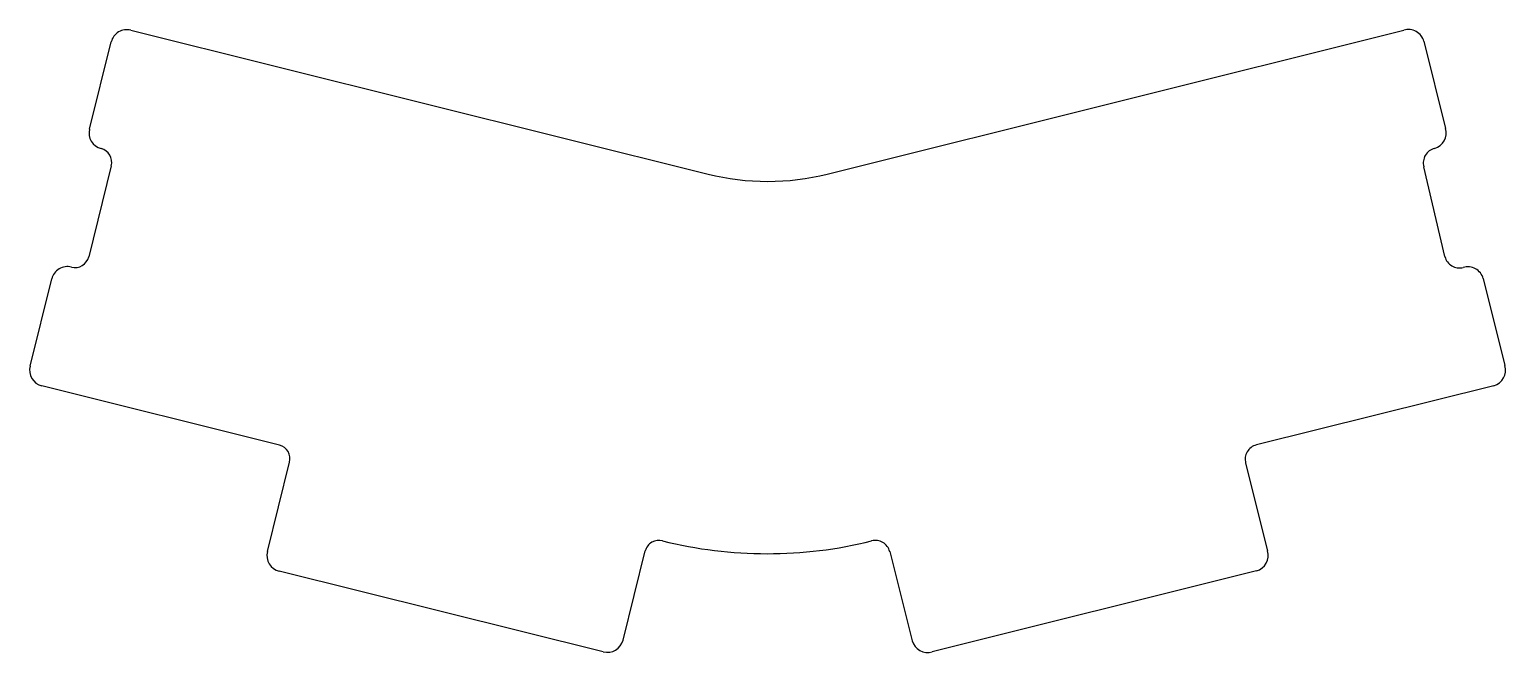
# Model space of a CAD drawing. Extents: x 20 to 250, y -116 to -19.
import ezdxf

# ---------------------------------------------------------------- set-up
doc = ezdxf.new("R2010")
doc.units = 0
doc.layers.add('BLACK', color=7, linetype='CONTINUOUS')

msp = doc.modelspace()

# ---------------------------------------------------------------- linework, layer by layer
at = {"layer": 'BLACK', "linetype": 'CONTINUOUS'}
for p, q in [((35.5219, -19.0754), (125.501, -41.5036)), ((144.1, -41.5022), (233.985, -19.0754)), ((29.0703, -34.4932), (32.4612, -20.9169)), ((237.122, -20.8153), (240.5, -34.3789)), ((32.4739, -40.2336), (28.956, -54.4195)), ((240.396, -54.3726), (237.087, -40.3502)), ((19.7993, -71.4248), (23.1775, -57.8358)), ((246.367, -57.785), (249.733, -71.3486)), ((58.6867, -83.7311), (21.6408, -74.5109)), ((247.993, -74.4855), (210.994, -83.7161)), ((56.8071, -100.33), (60.2615, -86.4235)), ((209.321, -86.5505), (212.75, -100.216)), ((112.255, -114.122), (115.722, -100.241)), ((153.838, -100.351), (157.328, -114.224)), ((109.169, -115.964), (58.6486, -103.416)), ((211.01, -103.353), (160.464, -115.964))]:
    msp.add_line(p, q, dxfattribs=at)
at = {"layer": 'BLACK'}
for centre, radius, start, end in [((34.9123, -21.5265), 2.5258, 76.0336, 166.034), ((234.683, -21.5138), 2.5365, 15.9848, 105.985), ((31.5087, -35.1028), 2.5134, 165.964, 255.964), ((238.062, -35.0774), 2.5365, -74.0152, 15.9848), ((30.3403, -39.6748), 2.2056, -14.6764, 75.3236), ((239.331, -39.7637), 2.3194, 104.265, 194.647), ((134.798, -4.2418), 38.404, -104.009, -75.9824), ((26.8224, -53.8607), 2.2056, -104.676, -14.6764), ((242.644, -53.8011), 2.3194, -165.735, -75.3527), ((25.6413, -58.4581), 2.5412, 75.8249, 165.825), ((243.929, -58.4835), 2.5365, 15.9848, 105.985), ((22.2631, -72.0471), 2.5412, 165.825, 255.825), ((247.294, -72.0471), 2.5365, -74.0152, 15.9848), ((58.1279, -85.8647), 2.2056, -14.6764, 75.3236), ((211.565, -85.964), 2.3194, 104.265, 194.647), ((117.856, -100.8), 2.2056, 75.3236, 165.324), ((134.734, -33.1216), 67.5458, -103.981, -76.0628), ((151.59, -100.923), 2.3194, 14.2645, 104.647), ((59.2709, -100.952), 2.5412, 165.825, 255.825), ((210.312, -100.914), 2.5365, -74.0152, 15.9848), ((109.791, -113.5), 2.5412, -104.175, -14.1751), ((159.766, -113.525), 2.5365, -164.015, -74.0152)]:
    msp.add_arc(centre, radius, start, end, dxfattribs=at)

doc.saveas('drawing.dxf')
